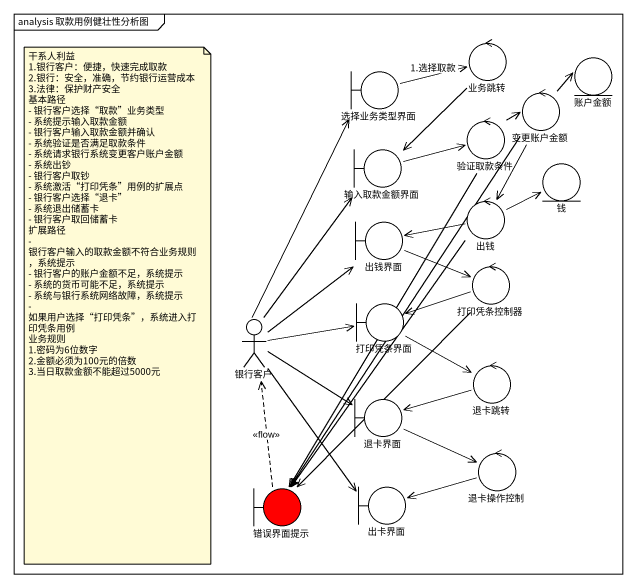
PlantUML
@startuml
mainframe analysis 取款用例健壮性分析图
control 业务跳转
entity 账户金额
boundary 选择业务类型界面
control 变更账户金额
control 验证取款条件
boundary 输入取款金额界面
entity 钱
control 出钱
boundary 出钱界面
control 打印凭条控制器
actor 银行客户
boundary 打印凭条界面
control 退卡跳转
boundary 退卡界面
control 退卡操作控制
boundary 错误界面提示 #FF0000
boundary 出卡界面
业务跳转 --> 输入取款金额界面
选择业务类型界面 -right-> 业务跳转 : 1.选择取款
变更账户金额 -up-> 账户金额
变更账户金额 --> 出钱
变更账户金额 --> 错误界面提示
验证取款条件 -right-> 变更账户金额
验证取款条件 --> 错误界面提示
输入取款金额界面 -right-> 验证取款条件
出钱 -right-> 钱
出钱 -left-> 出钱界面
出钱 --> 错误界面提示
出钱界面 -right-> 打印凭条控制器
打印凭条控制器 -left-> 打印凭条界面
打印凭条控制器 --> 错误界面提示
银行客户 -up-> 选择业务类型界面
银行客户 -up-> 输入取款金额界面
银行客户 -up-> 出钱界面
银行客户 -right-> 打印凭条界面
银行客户 -right-> 退卡界面
银行客户 --> 出卡界面
打印凭条界面 -right-> 退卡跳转
退卡跳转 -left-> 退卡界面
退卡界面 -right-> 退卡操作控制
退卡操作控制 -left-> 出卡界面
错误界面提示 .up.> 银行客户 : <<flow>>
note as N1
  干系人利益
  1.银行客户：便捷，快速完成取款
  2.银行：安全，准确，节约银行运营成本
  3.法律：保护财产安全
  基本路径
  - 银行客户选择“取款”业务类型
  - 系统提示输入取款金额
  - 银行客户输入取款金额并确认
  - 系统验证是否满足取款条件
  - 系统请求银行系统变更客户账户金额
  - 系统出钞
  - 银行客户取钞
  - 系统激活“打印凭条”用例的扩展点
  - 银行客户选择“退卡”
  - 系统退出储蓄卡
  - 银行客户取回储蓄卡
  扩展路径
  - 银行客户输入的取款金额不符合业务规则，系统提示
  - 银行客户的账户金额不足，系统提示
  - 系统的货币可能不足，系统提示
  - 系统与银行系统网络故障，系统提示
  - 如果用户选择“打印凭条”，系统进入打印凭条用例
  业务规则
  1.密码为6位数字
  2.金额必须为100元的倍数
  3.当日取款金额不能超过5000元
end note
@enduml
